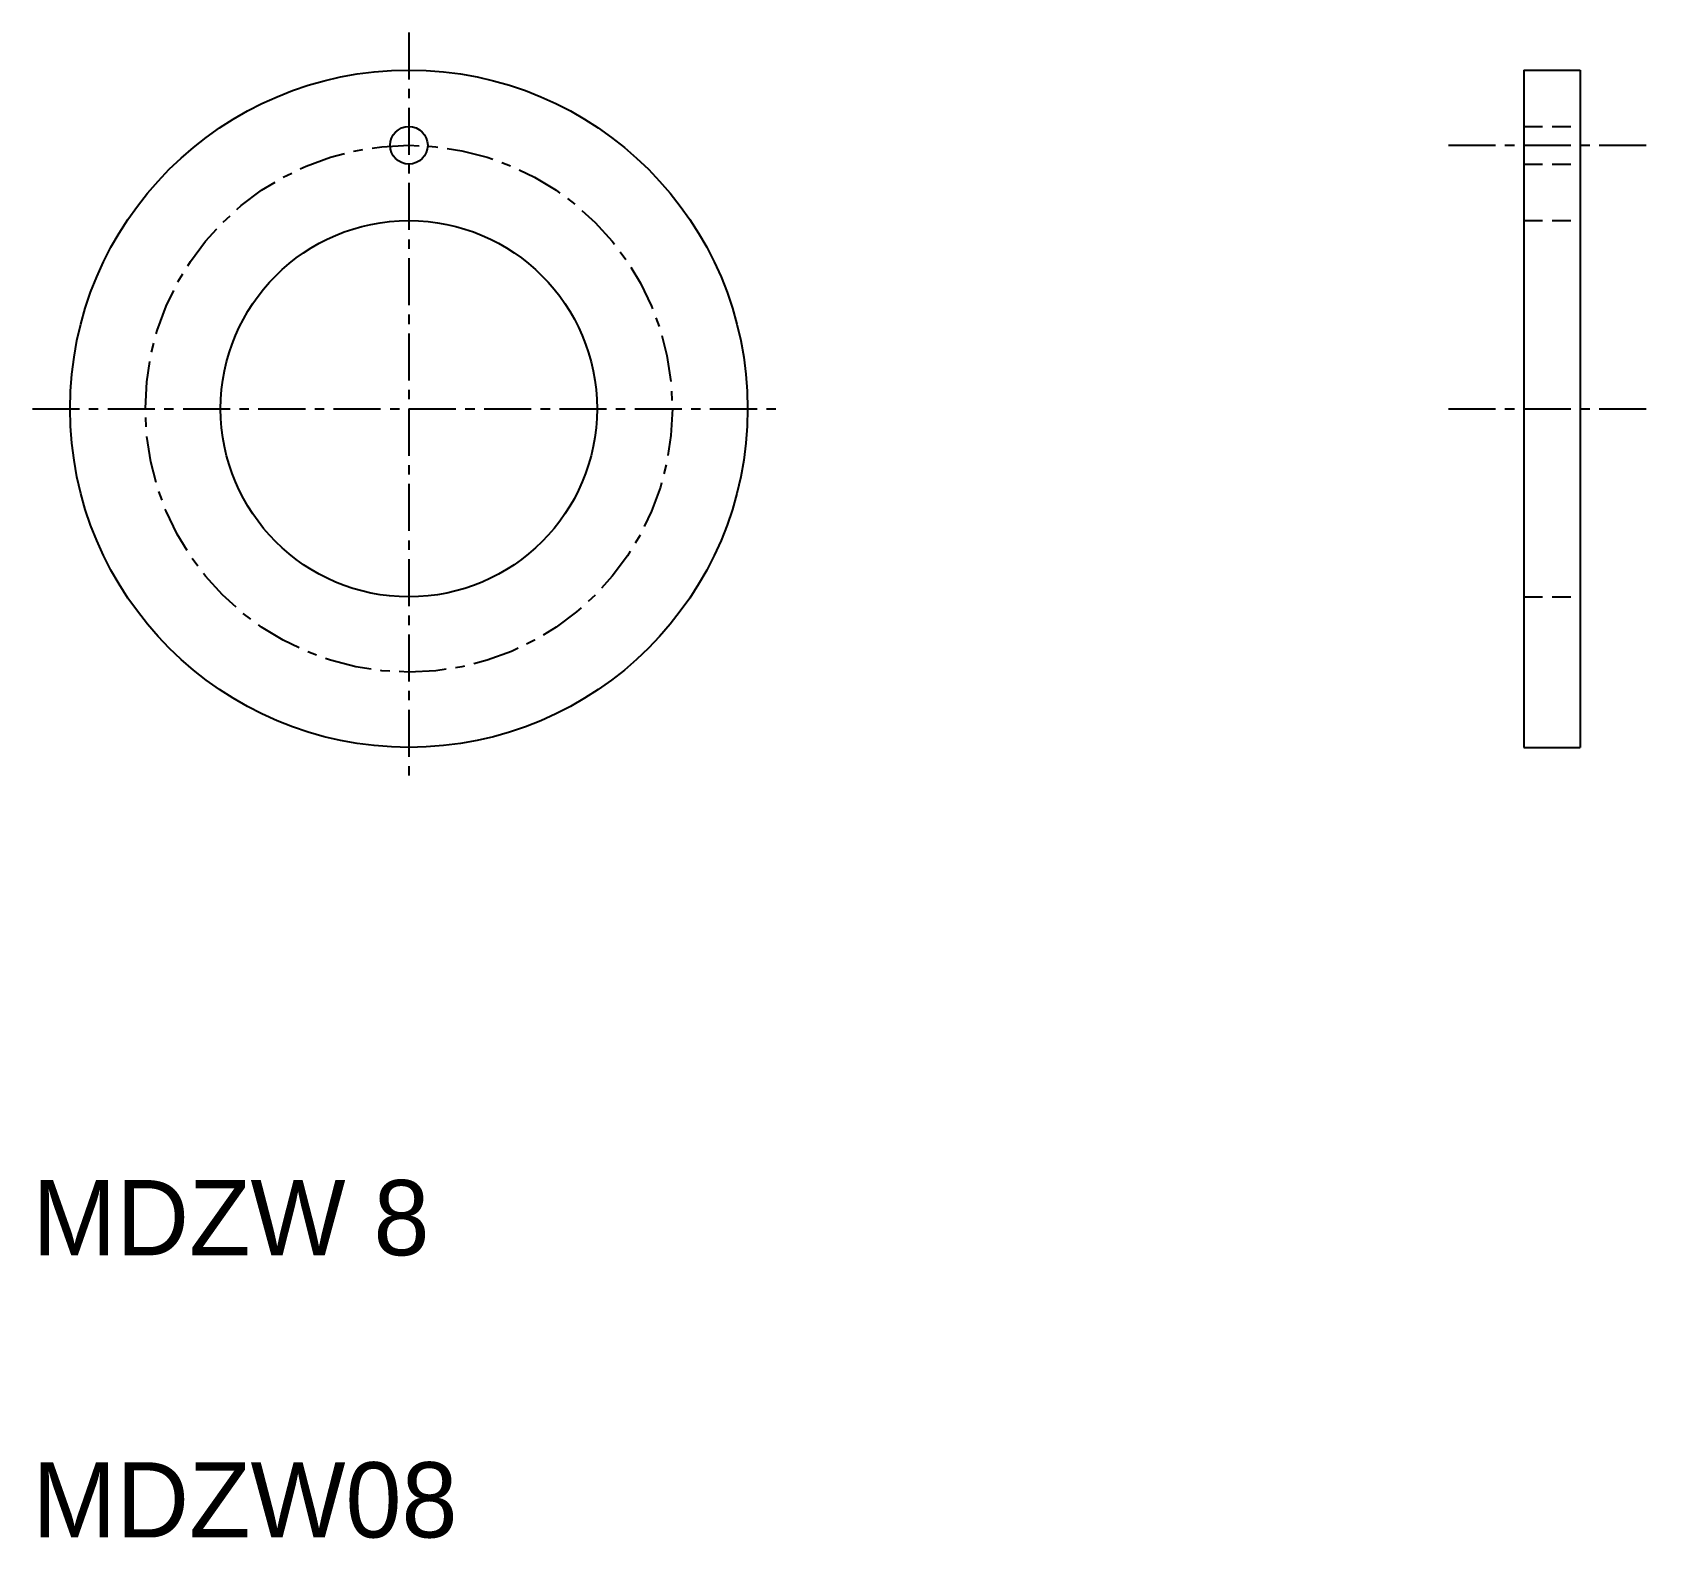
# Model space of a CAD drawing. Extents: x 10 to 53.1, y 10 to 50.
import ezdxf

# ---------------------------------------------------------------- set-up
doc = ezdxf.new("R2010")
doc.units = 0
doc.linetypes.add('CENTER', pattern=[2, 1.25, -0.25, 0.25, -0.25])
doc.linetypes.add('DASHED', pattern=[0.75, 0.5, -0.25])
doc.layers.get('0').update_dxf_attribs({"linetype": 'CONTINUOUS'})
doc.layers.add('CENTER', color=1, linetype='CENTER')

msp = doc.modelspace()

# ---------------------------------------------------------------- linework, layer by layer
at = {"color": 7, "linetype": 'CONTINUOUS'}
for p, q in [((49.621, 49), (49.621, 31)), ((49.621, 49), (51.121, 49)), ((51.121, 49), (51.121, 31)), ((49.621, 31), (51.121, 31))]:
    msp.add_line(p, q, dxfattribs=at)
at = {"color": 3, "linetype": 'DASHED'}
for p, q in [((49.621, 47.5), (51.121, 47.5)), ((49.621, 46.5), (51.121, 46.5)), ((49.621, 45), (51.121, 45)), ((49.621, 44.5), (49.621, 44.5)), ((49.621, 40), (49.621, 40)), ((49.621, 35), (51.121, 35))]:
    msp.add_line(p, q, dxfattribs=at)
at = {"color": 7, "linetype": 'CONTINUOUS'}
for centre, radius in [((20, 40), 9), ((20, 47), 0.5), ((20, 40), 5)]:
    msp.add_circle(centre, radius, dxfattribs=at)
at = {"layer": 'CENTER', "color": 1, "linetype": 'CENTER'}
for p, q in [((20, 50), (20, 30)), ((47.621, 47), (53.121, 47)), ((10, 40), (30, 40)), ((47.621, 40), (53.121, 40))]:
    msp.add_line(p, q, dxfattribs=at)
msp.add_circle((20, 40), 7, dxfattribs=at)

# ---------------------------------------------------------------- texts
at = {"color": 7, "linetype": 'CONTINUOUS'}
for s, p in [('MDZW 8', (10, 17.5)), ('MDZW08', (10, 10))]:
    msp.add_text(s, height=2, dxfattribs=at).set_placement(p)

doc.saveas('drawing.dxf')
